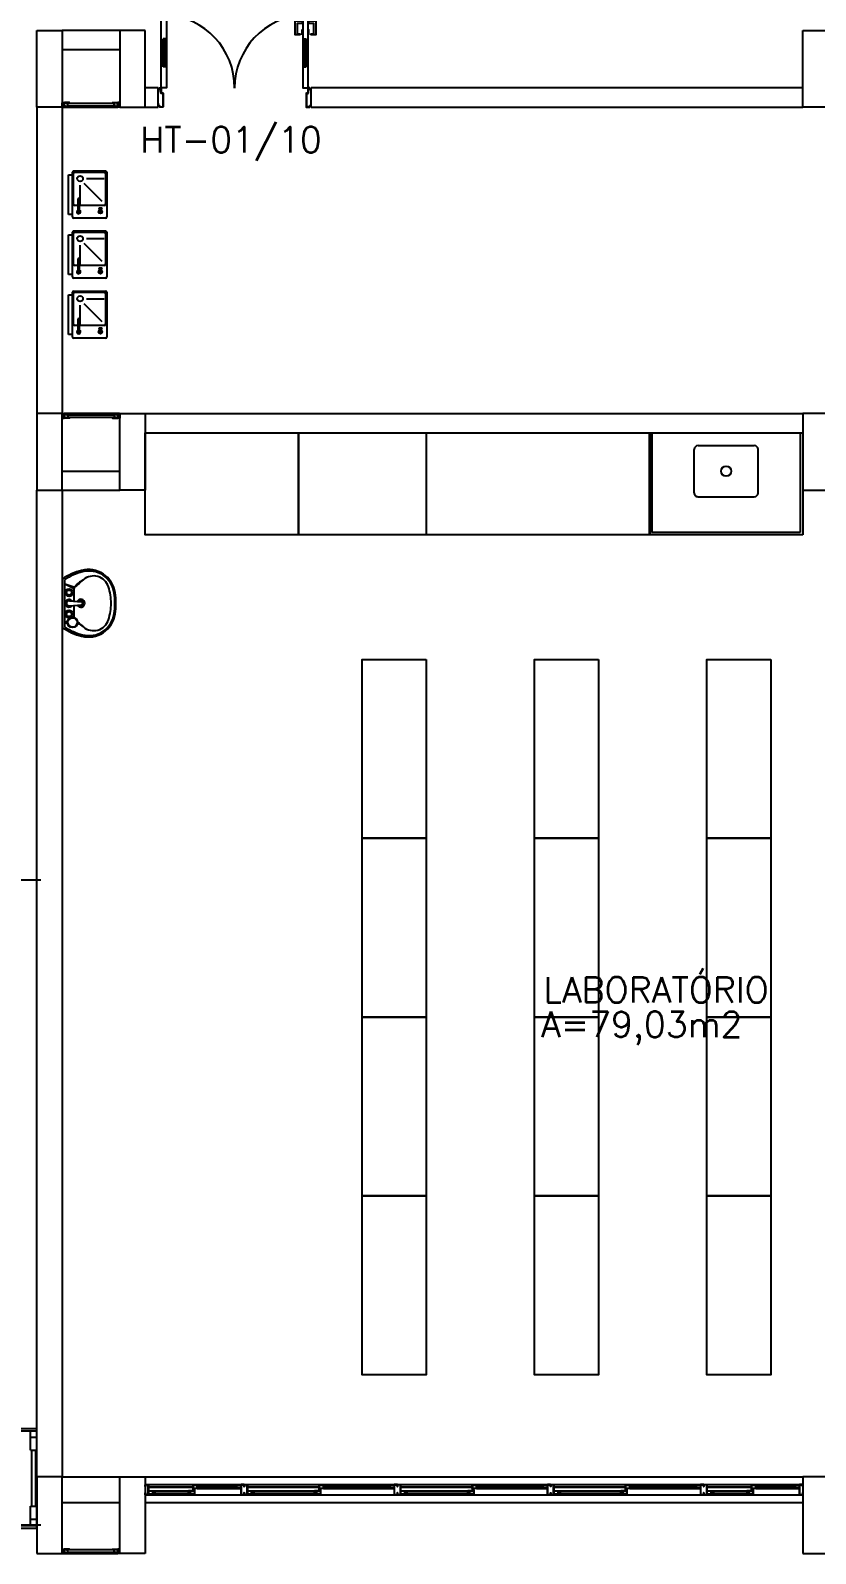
# Model space of a CAD drawing. Header units: millimetres. Extents: x 2128 to 2646, y 1972 to 2207.
# Drawn here: x 2452.16 to 2458.31, y 2093.32 to 2105.24 of the extents above; entities that cross this region are included whole.
import ezdxf

# ---------------------------------------------------------------- set-up
doc = ezdxf.new("R2010")
doc.units = ezdxf.units.MM
for name, color, linetype in [('AR-ALV', 2, 'Continuous'), ('AR-BANCADAS', 1, 'Continuous'), ('AR-CALÇADA', 1, 'Continuous'), ('AR-ESQ', 1, 'Continuous'), ('AR-ESTC', 3, 'Continuous'), ('AR-PEITORIL', 1, 'Continuous'), ('AR-WC', 7, 'Continuous'), ('BC- VISTA', 1, 'Continuous'), ('BC-CUBA', 1, 'Continuous'), ('COZ1', 1, 'Continuous'), ('coz2', 1, 'Continuous'), ('DT-ESQ-BAGUETE-C', 1, 'Continuous'), ('DT-ESQ-BAGUETE-V', 1, 'Continuous'), ('DT-ESQ-CHAPA DOBRADA-V', 1, 'Continuous'), ('DT-ESQ-PERFIL CADEIRA-C', 2, 'Continuous'), ('DT-ESQ-PERFIL CADEIRA-V', 2, 'Continuous'), ('DT-ESQ-PERFIL U SIMPLES-C', 2, 'Continuous'), ('DT-ESQ-PERFIL U-C', 2, 'Continuous'), ('DT-ESQ-PERFIL U-V', 1, 'Continuous'), ('DT-ESQ-VENEZIANA-C', 1, 'Continuous'), ('DT-ESQ-VENEZIANA-V', 1, 'Continuous'), ('DT-ESQ-VIDRO-C', 2, 'Continuous'), ('DT-TXTMOD', 1, 'Continuous'), ('ENDEREÇO', 2, 'Continuous'), ('EQUIPAMENTO', 2, 'Continuous'), ('fred', 1, 'Continuous'), ('maçaneta', 1, 'Continuous'), ('mov', 1, 'Continuous'), ('PM-PERFIL U-C', 2, 'Continuous'), ('PM-VIDRO', 2, 'Continuous'), ('pm1', 2, 'Continuous'), ('pm2', 2, 'Continuous'), ('TEXTO', 2, 'Continuous'), ('WC1', 1, 'Continuous'), ('WC2', 1, 'Continuous'), ('WC3', 1, 'Continuous'), ('Área', 2, 'Continuous')]:
    doc.layers.add(name, color=color, linetype=linetype)
doc.styles.add('S10', font='simplex.shx', dxfattribs={"height": 0.1})
doc.styles.add('UNB-100', font='simplex.shx', dxfattribs={"height": 0.2})
doc.styles.add('UNB1-100', font='simplex.shx', dxfattribs={"height": 0.2})

# ---------------------------------------------------------------- blocks, each defined once
blk = doc.blocks.new('BBDR-01P')
at = {"layer": 'COZ1'}
for p, q in [((-0.155, 0), (0.155, 0)), ((-0.155, -0.03), (-0.155, 0)), ((0.155, 0), (0.155, -0.03)), ((-0.185, -0.29), (-0.185, -0.04)), ((-0.175, -0.03), (-0.155, -0.03)), ((0.155, -0.03), (0.175, -0.03)), ((0.185, -0.04), (0.185, -0.29)), ((0.175, -0.3), (-0.175, -0.3))]:
    blk.add_line(p, q, dxfattribs=at)
for centre, start, end in [((-0.175, -0.04), 90, 180), ((0.175, -0.04), 0, 90), ((-0.175, -0.29), 180, 270), ((0.175, -0.29), 270, 0)]:
    blk.add_arc(centre, 0.01, start, end, dxfattribs=at)
at = {"layer": 'coz2'}
for p, q in [((-0.155, -0.03), (0.155, -0.03)), ((-0.135, -0.075), (-0.035, -0.075)), ((-0.135, -0.085), (-0.035, -0.085)), ((-0.085, -0.075), (-0.085, -0.05)), ((-0.085, -0.28), (-0.085, -0.085)), ((-0.075, -0.04), (0.165, -0.04)), ((-0.075, -0.09), (0.075, -0.09)), ((0.175, -0.05), (0.175, -0.28)), ((-0.055, -0.263), (0.086, -0.122)), ((0.125, -0.14), (0.125, -0.28)), ((-0.122, -0.246), (-0.106, -0.24)), ((-0.106, -0.26), (-0.122, -0.254)), ((-0.105, -0.259), (-0.105, -0.241)), ((0.165, -0.29), (-0.075, -0.29))]:
    blk.add_line(p, q, dxfattribs=at)
for centre, radius in [((0.125, -0.09), 0.0223), ((-0.135, -0.25), 0.0142), ((-0.135, -0.25), 0.00596)]:
    blk.add_circle(centre, radius, dxfattribs=at)
for centre, radius, start, end in [((-0.135, -0.08), 0.0147, 19.9134, 340.0866), ((-0.135, -0.08), 0.00499, 90, 270), ((-0.075, -0.05), 0.01, 90, 180), ((-0.035, -0.08), 0.005, 270, 90), ((0.165, -0.05), 0.01, 0, 90), ((-0.106, -0.241), 0.001, 0, 108.4349), ((-0.106, -0.259), 0.001, 251.5651, 360), ((-0.075, -0.28), 0.01, 180, 270), ((0.165, -0.28), 0.01, 270, 0)]:
    blk.add_arc(centre, radius, start, end, dxfattribs=at)
blk = doc.blocks.new('LVTR-01P')
at = {"layer": 'WC1'}
for centre, radius, start, end in [((0.242, -0.286), 0.518, 146.4501, 164.8885), ((-0.242, -0.286), 0.518, 15.1115, 33.5499), ((-0.054, -0.206), 0.21, 164.8885, 261.8746), ((0.054, -0.206), 0.21, 278.1254, 15.1115), ((0, 0.175), 0.595, 261.8746, 270), ((0, 0.175), 0.595, 270, 278.1254)]:
    blk.add_arc(centre, radius, start, end, dxfattribs=at)
at = {"layer": 'WC2'}
for p, q in [((0.189, 0), (-0.189, 0)), ((-0.187, -0.02), (0.187, -0.02)), ((-0.112, -0.092), (-0.017, -0.092)), ((-0.02, -0.056), (-0.012, -0.151)), ((0.02, -0.056), (0.012, -0.151)), ((0.016, -0.092), (0.116, -0.092))]:
    blk.add_line(p, q, dxfattribs=at)
for centre, radius in [((-0.15, -0.08), 0.04), ((-0.084, -0.053), 0.02), ((0.084, -0.053), 0.02)]:
    blk.add_circle(centre, radius, dxfattribs=at)
for centre, radius, start, end in [((0, -0.053), 0.02, 350.3752, 189.6248), ((0.116, -0.105), 0.0126, 41.3277, 90), ((-4.92, -4.534), 6.719, 40.5597, 41.3277), ((-0.091, -0.245), 0.123, 139.4403, 252.413), ((4.92, -4.534), 6.719, 138.9341, 139.4403), ((0, -0.15), 0.0118, 184.8124, 355.1876), ((0.091, -0.245), 0.123, 287.587, 40.5597), ((0, 0.042), 0.424, 252.413, 270), ((0, 0.042), 0.424, 270, 287.587)]:
    blk.add_arc(centre, radius, start, end, dxfattribs=at)
at = {"layer": 'WC3'}
for p, q in [((-0.152, -0.02), (-0.152, -0.04)), ((-0.148, -0.02), (-0.148, -0.04)), ((-0.148, -0.028), (-0.141, -0.041)), ((-0.148, -0.033), (-0.146, -0.04)), ((0.152, -0.02), (0.116, -0.092)), ((0.153, -0.02), (0.126, -0.097))]:
    blk.add_line(p, q, dxfattribs=at)
for centre, radius in [((-0.15, -0.08), 0.037), ((-0.084, -0.053), 0.03), ((0.084, -0.053), 0.03)]:
    blk.add_circle(centre, radius, dxfattribs=at)
for centre, radius, start, end in [((0.242, -0.286), 0.505, 148.2072, 165.2817), ((0, -0.145), 0.0315, 117.9488, 62.7672), ((0, -0.053), 0.03, 308.8043, 231.1957), ((0.132, -0.115), 0.0137, 36.1653, 98.2711), ((-5.281, -4.072), 6.719, 35.5597, 36.1653), ((-0.242, -0.286), 0.505, 14.7183, 31.7928), ((-0.053, -0.208), 0.2, 165.2817, 262.1149), ((5.281, -4.072), 6.719, 143.9696, 144.4403), ((0, -0.145), 0.021, 130.9255, 50.2909), ((0.053, -0.208), 0.2, 277.8851, 14.7183), ((0, 0.175), 0.587, 262.1149, 270), ((0, 0.175), 0.587, 270, 277.8851)]:
    blk.add_arc(centre, radius, start, end, dxfattribs=at)
blk = doc.blocks.new('BCP16')
at = {"layer": 'BC- VISTA'}
blk.add_lwpolyline([(0.8, 0), (0.8, -1.75), (0, -1.75), (0, 0)], close=True, dxfattribs=at)
blk = doc.blocks.new('CUBAbnc-01P')
at = {"layer": 'COZ1'}
for p, q in [((-0.22, -0.1005), (0.22, -0.1005)), ((-0.25, -0.4705), (-0.25, -0.1305)), ((0.25, -0.4705), (0.25, -0.1305)), ((-0.22, -0.5005), (0.22, -0.5005))]:
    blk.add_line(p, q, dxfattribs=at)
blk.add_circle((0, -0.3005), 0.04, dxfattribs=at)
for centre, start, end in [((-0.22, -0.1305), 90, 180), ((0.22, -0.1305), 0, 90), ((-0.22, -0.4705), 180, 270), ((0.22, -0.4705), 270, 0)]:
    blk.add_arc(centre, 0.03, start, end, dxfattribs=at)
blk = doc.blocks.new('BCP01')
at = {"layer": 'BC- VISTA'}
for p, q in [((0, -0.02), (0.78, -0.02)), ((0.78, -0.02), (0.78, -1.18)), ((0.78, -1.18), (0, -1.18))]:
    blk.add_line(p, q, dxfattribs=at)
blk.add_lwpolyline([(0.8, 0), (0.8, -1.2), (0, -1.2), (0, 0)], close=True, dxfattribs=at)
at = {"layer": 'BC-CUBA', "rotation": 90}
blk.add_blockref('CUBAbnc-01P', (0, -0.6), dxfattribs=at)
blk = doc.blocks.new('BCP07')
at = {"layer": 'BC- VISTA'}
blk.add_lwpolyline([(0.8, 0), (0.8, -1), (0, -1), (0, 0)], close=True, dxfattribs=at)
blk = doc.blocks.new('BCP11')
at = {"layer": 'BC- VISTA'}
blk.add_lwpolyline([(0.8, 0), (0.8, -1.2), (0, -1.2), (0, 0)], close=True, dxfattribs=at)
blk = doc.blocks.new('BCL16')
at = {"layer": 'BC- VISTA'}
blk.add_lwpolyline([(0.5, 0), (0.5, -1.4), (0, -1.4), (0, 0)], close=True, dxfattribs=at)
blk = doc.blocks.new('EF40-P')
at = {"layer": 'DT-ESQ-BAGUETE-C', "ltscale": 0.1}
for points in [[(0.073, -0.125), (0.06, -0.125), (0.06, -0.124), (0.073, -0.124, 0.414214), (0.073, -0.123), (0.073, -0.112, 0.414214), (0.073, -0.112), (0.06, -0.112), (0.06, -0.11), (0.073, -0.11, -0.414214), (0.075, -0.112), (0.075, -0.124, -0.414214)], [(0.339, -0.125), (0.352, -0.125), (0.352, -0.124), (0.34, -0.124, -0.414214), (0.339, -0.123), (0.339, -0.112, -0.414214), (0.34, -0.112), (0.352, -0.112), (0.352, -0.11), (0.339, -0.11, 0.414214), (0.337, -0.112), (0.337, -0.124, 0.414214)], [(0.422, -0.08), (0.409, -0.08), (0.409, -0.079), (0.422, -0.079, 0.414214), (0.422, -0.078), (0.422, -0.067, 0.414214), (0.422, -0.067), (0.409, -0.067), (0.409, -0.065), (0.422, -0.065, -0.414214), (0.424, -0.067), (0.424, -0.079, -0.414214)], [(0.702, -0.08), (0.715, -0.08), (0.715, -0.079), (0.702, -0.079, -0.414214), (0.702, -0.078), (0.702, -0.067, -0.414214), (0.702, -0.067), (0.715, -0.067), (0.715, -0.065), (0.702, -0.065, 0.414214), (0.7, -0.067), (0.7, -0.079, 0.414214)], [(0.848, -0.125), (0.835, -0.125), (0.835, -0.124), (0.848, -0.124, 0.414214), (0.848, -0.123), (0.848, -0.112, 0.414214), (0.848, -0.112), (0.835, -0.112), (0.835, -0.11), (0.848, -0.11, -0.414214), (0.85, -0.112), (0.85, -0.124, -0.414214)], [(1.326, -0.125), (1.34, -0.125), (1.34, -0.124), (1.327, -0.124, -0.414214), (1.326, -0.123), (1.326, -0.112, -0.414214), (1.327, -0.112), (1.34, -0.112), (1.34, -0.11), (1.326, -0.11, 0.414214), (1.325, -0.112), (1.325, -0.124, 0.414214)], [(1.41, -0.08), (1.396, -0.08), (1.396, -0.079), (1.409, -0.079, 0.414214), (1.41, -0.078), (1.41, -0.067, 0.414214), (1.409, -0.067), (1.396, -0.067), (1.396, -0.065), (1.41, -0.065, -0.414214), (1.411, -0.067), (1.411, -0.079, -0.414214)], [(1.901, -0.08), (1.915, -0.08), (1.915, -0.079), (1.902, -0.079, -0.414214), (1.901, -0.078), (1.901, -0.067, -0.414214), (1.902, -0.067), (1.915, -0.067), (1.915, -0.065), (1.901, -0.065, 0.414214), (1.9, -0.067), (1.9, -0.079, 0.414214)], [(2.048, -0.125), (2.035, -0.125), (2.035, -0.124), (2.048, -0.124, 0.414214), (2.048, -0.123), (2.048, -0.112, 0.414214), (2.048, -0.112), (2.035, -0.112), (2.035, -0.11), (2.048, -0.11, -0.414214), (2.05, -0.112), (2.05, -0.124, -0.414214)], [(2.526, -0.125), (2.54, -0.125), (2.54, -0.124), (2.527, -0.124, -0.414214), (2.526, -0.123), (2.526, -0.112, -0.414214), (2.527, -0.112), (2.54, -0.112), (2.54, -0.11), (2.526, -0.11, 0.414214), (2.525, -0.112), (2.525, -0.124, 0.414214)], [(2.61, -0.08), (2.596, -0.08), (2.596, -0.079), (2.609, -0.079, 0.414214), (2.61, -0.078), (2.61, -0.067, 0.414214), (2.609, -0.067), (2.596, -0.067), (2.596, -0.065), (2.61, -0.065, -0.414214), (2.611, -0.067), (2.611, -0.079, -0.414214)], [(3.101, -0.08), (3.115, -0.08), (3.115, -0.079), (3.102, -0.079, -0.414214), (3.101, -0.078), (3.101, -0.067, -0.414214), (3.102, -0.067), (3.115, -0.067), (3.115, -0.065), (3.101, -0.065, 0.414214), (3.1, -0.067), (3.1, -0.079, 0.414214)], [(3.248, -0.125), (3.235, -0.125), (3.235, -0.124), (3.248, -0.124, 0.414214), (3.248, -0.123), (3.248, -0.112, 0.414214), (3.248, -0.112), (3.235, -0.112), (3.235, -0.11), (3.248, -0.11, -0.414214), (3.25, -0.112), (3.25, -0.124, -0.414214)], [(3.726, -0.125), (3.74, -0.125), (3.74, -0.124), (3.727, -0.124, -0.414214), (3.726, -0.123), (3.726, -0.112, -0.414214), (3.727, -0.112), (3.74, -0.112), (3.74, -0.11), (3.726, -0.11, 0.414214), (3.725, -0.112), (3.725, -0.124, 0.414214)], [(3.81, -0.08), (3.796, -0.08), (3.796, -0.079), (3.809, -0.079, 0.414214), (3.81, -0.078), (3.81, -0.067, 0.414214), (3.809, -0.067), (3.796, -0.067), (3.796, -0.065), (3.81, -0.065, -0.414214), (3.811, -0.067), (3.811, -0.079, -0.414214)], [(4.301, -0.08), (4.315, -0.08), (4.315, -0.079), (4.302, -0.079, -0.414214), (4.301, -0.078), (4.301, -0.067, -0.414214), (4.302, -0.067), (4.315, -0.067), (4.315, -0.065), (4.301, -0.065, 0.414214), (4.3, -0.067), (4.3, -0.079, 0.414214)], [(4.448, -0.125), (4.435, -0.125), (4.435, -0.124), (4.448, -0.124, 0.414214), (4.448, -0.123), (4.448, -0.112, 0.414214), (4.448, -0.112), (4.435, -0.112), (4.435, -0.11), (4.448, -0.11, -0.414214), (4.45, -0.112), (4.45, -0.124, -0.414214)], [(4.714, -0.125), (4.727, -0.125), (4.727, -0.124), (4.714, -0.124, -0.414214), (4.714, -0.123), (4.714, -0.112, -0.414214), (4.714, -0.112), (4.727, -0.112), (4.727, -0.11), (4.714, -0.11, 0.414214), (4.712, -0.112), (4.712, -0.124, 0.414214)], [(4.797, -0.08), (4.784, -0.08), (4.784, -0.079), (4.797, -0.079, 0.414214), (4.797, -0.078), (4.797, -0.067, 0.414214), (4.797, -0.067), (4.784, -0.067), (4.784, -0.065), (4.797, -0.065, -0.414214), (4.799, -0.067), (4.799, -0.079, -0.414214)], [(5.076, -0.08), (5.09, -0.08), (5.09, -0.079), (5.077, -0.079, -0.414214), (5.076, -0.078), (5.076, -0.067, -0.414214), (5.077, -0.067), (5.09, -0.067), (5.09, -0.065), (5.076, -0.065, 0.414214), (5.075, -0.067), (5.075, -0.079, 0.414214)]]:
    blk.add_lwpolyline(points, format="xyb", close=True, dxfattribs=at)
at = {"layer": 'DT-ESQ-BAGUETE-V', "ltscale": 0.1}
for p, q in [((0.073, -0.11), (0.339, -0.11)), ((0.422, -0.065), (0.702, -0.065)), ((0.848, -0.11), (1.326, -0.11)), ((1.41, -0.065), (1.901, -0.065)), ((2.048, -0.11), (2.526, -0.11)), ((2.61, -0.065), (3.101, -0.065)), ((3.248, -0.11), (3.726, -0.11)), ((3.81, -0.065), (4.301, -0.065)), ((4.448, -0.11), (4.714, -0.11)), ((4.797, -0.065), (5.076, -0.065))]:
    blk.add_line(p, q, dxfattribs=at)
at = {"layer": 'DT-ESQ-CHAPA DOBRADA-V', "ltscale": 0.1}
for p, q in [((0.025, -0.077), (0.374, -0.077)), ((0.025, -0.08), (0.374, -0.08)), ((0.8, -0.077), (1.361, -0.077)), ((0.8, -0.08), (1.361, -0.08)), ((2, -0.077), (2.561, -0.077)), ((2, -0.08), (2.561, -0.08)), ((3.2, -0.077), (3.761, -0.077)), ((3.2, -0.08), (3.761, -0.08)), ((4.4, -0.077), (4.749, -0.077)), ((4.4, -0.08), (4.749, -0.08))]:
    blk.add_line(p, q, dxfattribs=at)
at = {"layer": 'DT-ESQ-PERFIL CADEIRA-C', "ltscale": 0.1}
for p, q in [((0.376, -0.088), (0.422, -0.088)), ((0.75, -0.088), (0.702, -0.088)), ((1.363, -0.088), (1.41, -0.088)), ((1.95, -0.088), (1.901, -0.088)), ((2.563, -0.088), (2.61, -0.088)), ((3.15, -0.088), (3.101, -0.088)), ((3.763, -0.088), (3.81, -0.088)), ((4.35, -0.088), (4.301, -0.088)), ((4.751, -0.088), (4.797, -0.088)), ((5.125, -0.088), (5.076, -0.088)), ((0.025, -0.134), (0.073, -0.134)), ((0.385, -0.134), (0.339, -0.134)), ((0.8, -0.134), (0.848, -0.134)), ((1.373, -0.134), (1.326, -0.134)), ((2, -0.134), (2.048, -0.134)), ((2.573, -0.134), (2.526, -0.134)), ((3.2, -0.134), (3.248, -0.134)), ((3.773, -0.134), (3.726, -0.134)), ((4.4, -0.134), (4.448, -0.134)), ((4.76, -0.134), (4.714, -0.134))]:
    blk.add_line(p, q, dxfattribs=at)
for points in [[(0.073, -0.135), (0.025, -0.135), (0.025, -0.134), (0.06, -0.134, -0.198912), (0.059, -0.133, -0.198913), (0.059, -0.132), (0.059, -0.112, 0.414214), (0.058, -0.112), (0.025, -0.112), (0.025, -0.11), (0.059, -0.11, -0.414214), (0.06, -0.112), (0.06, -0.124), (0.06, -0.125), (0.06, -0.132), (0.073, -0.132, -1)], [(0.339, -0.132, 1), (0.339, -0.135), (0.385, -0.135, 0.414214), (0.387, -0.133), (0.387, -0.112, 0.414214), (0.385, -0.11), (0.354, -0.11, 0.414214), (0.352, -0.112), (0.352, -0.132)], [(0.352, -0.134, 0.198913), (0.354, -0.133, 0.198913), (0.354, -0.132), (0.354, -0.112, -0.414214), (0.354, -0.112), (0.385, -0.112, -0.414214), (0.386, -0.112), (0.386, -0.133, -0.414214), (0.385, -0.134)], [(0.422, -0.087, -1), (0.422, -0.09), (0.376, -0.09, -0.414214), (0.374, -0.088), (0.374, -0.067, -0.414214), (0.376, -0.065), (0.407, -0.065, -0.414214), (0.409, -0.067), (0.409, -0.087)], [(0.409, -0.088, -0.198913), (0.408, -0.088, -0.198913), (0.407, -0.087), (0.407, -0.067, 0.414214), (0.407, -0.067), (0.376, -0.067, 0.414214), (0.375, -0.067), (0.375, -0.088, 0.414214), (0.376, -0.088)], [(0.702, -0.09), (0.75, -0.09), (0.75, -0.088), (0.715, -0.088, 0.198912), (0.716, -0.088, 0.198913), (0.716, -0.087), (0.716, -0.067, -0.414214), (0.717, -0.067), (0.75, -0.067), (0.75, -0.065), (0.716, -0.065, 0.414214), (0.715, -0.067), (0.715, -0.079), (0.715, -0.08), (0.715, -0.087), (0.702, -0.087, 1)], [(0.848, -0.135), (0.8, -0.135), (0.8, -0.134), (0.835, -0.134, -0.198912), (0.834, -0.133, -0.198913), (0.833, -0.132), (0.833, -0.112, 0.414214), (0.833, -0.112), (0.8, -0.112), (0.8, -0.11), (0.833, -0.11, -0.414214), (0.835, -0.112), (0.835, -0.124), (0.835, -0.125), (0.835, -0.132), (0.848, -0.132, -1)], [(1.326, -0.132, 1), (1.326, -0.135), (1.373, -0.135, 0.414214), (1.375, -0.133), (1.375, -0.112, 0.414214), (1.373, -0.11), (1.341, -0.11, 0.414214), (1.34, -0.112), (1.34, -0.132)], [(1.34, -0.134, 0.198913), (1.341, -0.133, 0.198913), (1.341, -0.132), (1.341, -0.112, -0.414214), (1.342, -0.112), (1.373, -0.112, -0.414214), (1.373, -0.112), (1.373, -0.133, -0.414214), (1.373, -0.134)], [(1.41, -0.087, -1), (1.41, -0.09), (1.363, -0.09, -0.414214), (1.361, -0.088), (1.361, -0.067, -0.414214), (1.363, -0.065), (1.395, -0.065, -0.414214), (1.396, -0.067), (1.396, -0.087)], [(1.396, -0.088, -0.198913), (1.395, -0.088, -0.198913), (1.395, -0.087), (1.395, -0.067, 0.414214), (1.394, -0.067), (1.363, -0.067, 0.414214), (1.363, -0.067), (1.363, -0.088, 0.414214), (1.363, -0.088)], [(1.901, -0.09), (1.95, -0.09), (1.95, -0.088), (1.915, -0.088, 0.198912), (1.916, -0.088, 0.198913), (1.916, -0.087), (1.916, -0.067, -0.414214), (1.917, -0.067), (1.95, -0.067), (1.95, -0.065), (1.916, -0.065, 0.414214), (1.915, -0.067), (1.915, -0.079), (1.915, -0.08), (1.915, -0.087), (1.901, -0.087, 1)], [(2.048, -0.135), (2, -0.135), (2, -0.134), (2.035, -0.134, -0.198912), (2.034, -0.133, -0.198913), (2.033, -0.132), (2.033, -0.112, 0.414214), (2.033, -0.112), (2, -0.112), (2, -0.11), (2.033, -0.11, -0.414214), (2.035, -0.112), (2.035, -0.124), (2.035, -0.125), (2.035, -0.132), (2.048, -0.132, -1)], [(2.526, -0.132, 1), (2.526, -0.135), (2.573, -0.135, 0.414214), (2.575, -0.133), (2.575, -0.112, 0.414214), (2.573, -0.11), (2.541, -0.11, 0.414214), (2.54, -0.112), (2.54, -0.132)], [(2.54, -0.134, 0.198913), (2.541, -0.133, 0.198913), (2.541, -0.132), (2.541, -0.112, -0.414214), (2.542, -0.112), (2.573, -0.112, -0.414214), (2.573, -0.112), (2.573, -0.133, -0.414214), (2.573, -0.134)], [(2.61, -0.087, -1), (2.61, -0.09), (2.563, -0.09, -0.414214), (2.561, -0.088), (2.561, -0.067, -0.414214), (2.563, -0.065), (2.595, -0.065, -0.414214), (2.596, -0.067), (2.596, -0.087)], [(2.596, -0.088, -0.198913), (2.595, -0.088, -0.198913), (2.595, -0.087), (2.595, -0.067, 0.414214), (2.594, -0.067), (2.563, -0.067, 0.414214), (2.563, -0.067), (2.563, -0.088, 0.414214), (2.563, -0.088)], [(3.101, -0.09), (3.15, -0.09), (3.15, -0.088), (3.115, -0.088, 0.198912), (3.116, -0.088, 0.198913), (3.116, -0.087), (3.116, -0.067, -0.414214), (3.117, -0.067), (3.15, -0.067), (3.15, -0.065), (3.116, -0.065, 0.414214), (3.115, -0.067), (3.115, -0.079), (3.115, -0.08), (3.115, -0.087), (3.101, -0.087, 1)], [(3.248, -0.135), (3.2, -0.135), (3.2, -0.134), (3.235, -0.134, -0.198912), (3.234, -0.133, -0.198913), (3.233, -0.132), (3.233, -0.112, 0.414214), (3.233, -0.112), (3.2, -0.112), (3.2, -0.11), (3.233, -0.11, -0.414214), (3.235, -0.112), (3.235, -0.124), (3.235, -0.125), (3.235, -0.132), (3.248, -0.132, -1)], [(3.726, -0.132, 1), (3.726, -0.135), (3.773, -0.135, 0.414214), (3.775, -0.133), (3.775, -0.112, 0.414214), (3.773, -0.11), (3.741, -0.11, 0.414214), (3.74, -0.112), (3.74, -0.132)], [(3.74, -0.134, 0.198913), (3.741, -0.133, 0.198913), (3.741, -0.132), (3.741, -0.112, -0.414214), (3.742, -0.112), (3.773, -0.112, -0.414214), (3.773, -0.112), (3.773, -0.133, -0.414214), (3.773, -0.134)], [(3.81, -0.087, -1), (3.81, -0.09), (3.763, -0.09, -0.414214), (3.761, -0.088), (3.761, -0.067, -0.414214), (3.763, -0.065), (3.795, -0.065, -0.414214), (3.796, -0.067), (3.796, -0.087)], [(3.796, -0.088, -0.198913), (3.795, -0.088, -0.198913), (3.795, -0.087), (3.795, -0.067, 0.414214), (3.794, -0.067), (3.763, -0.067, 0.414214), (3.763, -0.067), (3.763, -0.088, 0.414214), (3.763, -0.088)], [(4.301, -0.09), (4.35, -0.09), (4.35, -0.088), (4.315, -0.088, 0.198912), (4.316, -0.088, 0.198913), (4.316, -0.087), (4.316, -0.067, -0.414214), (4.317, -0.067), (4.35, -0.067), (4.35, -0.065), (4.316, -0.065, 0.414214), (4.315, -0.067), (4.315, -0.079), (4.315, -0.08), (4.315, -0.087), (4.301, -0.087, 1)], [(4.448, -0.135), (4.4, -0.135), (4.4, -0.134), (4.435, -0.134, -0.198912), (4.434, -0.133, -0.198913), (4.433, -0.132), (4.433, -0.112, 0.414214), (4.433, -0.112), (4.4, -0.112), (4.4, -0.11), (4.433, -0.11, -0.414214), (4.435, -0.112), (4.435, -0.124), (4.435, -0.125), (4.435, -0.132), (4.448, -0.132, -1)], [(4.714, -0.132, 1), (4.714, -0.135), (4.76, -0.135, 0.414214), (4.762, -0.133), (4.762, -0.112, 0.414214), (4.76, -0.11), (4.729, -0.11, 0.414214), (4.727, -0.112), (4.727, -0.132)], [(4.727, -0.134, 0.198913), (4.729, -0.133, 0.198913), (4.729, -0.132), (4.729, -0.112, -0.414214), (4.729, -0.112), (4.76, -0.112, -0.414214), (4.761, -0.112), (4.761, -0.133, -0.414214), (4.76, -0.134)], [(4.797, -0.087, -1), (4.797, -0.09), (4.751, -0.09, -0.414214), (4.749, -0.088), (4.749, -0.067, -0.414214), (4.751, -0.065), (4.782, -0.065, -0.414214), (4.784, -0.067), (4.784, -0.087)], [(4.784, -0.088, -0.198913), (4.783, -0.088, -0.198913), (4.782, -0.087), (4.782, -0.067, 0.414214), (4.782, -0.067), (4.751, -0.067, 0.414214), (4.75, -0.067), (4.75, -0.088, 0.414214), (4.751, -0.088)], [(5.076, -0.09), (5.125, -0.09), (5.125, -0.088), (5.09, -0.088, 0.198912), (5.091, -0.088, 0.198913), (5.091, -0.087), (5.091, -0.067, -0.414214), (5.092, -0.067), (5.125, -0.067), (5.125, -0.065), (5.091, -0.065, 0.414214), (5.09, -0.067), (5.09, -0.079), (5.09, -0.08), (5.09, -0.087), (5.076, -0.087, 1)]]:
    blk.add_lwpolyline(points, format="xyb", close=True, dxfattribs=at)
at = {"layer": 'DT-ESQ-PERFIL CADEIRA-V', "ltscale": 0.1}
for p, q in [((0.407, -0.09), (0.702, -0.09)), ((1.395, -0.09), (1.901, -0.09)), ((2.595, -0.09), (3.101, -0.09)), ((3.795, -0.09), (4.301, -0.09)), ((4.782, -0.09), (5.076, -0.09)), ((0.073, -0.135), (0.339, -0.135)), ((0.848, -0.135), (1.326, -0.135)), ((2.048, -0.135), (2.526, -0.135)), ((3.248, -0.135), (3.726, -0.135)), ((4.448, -0.135), (4.714, -0.135))]:
    blk.add_line(p, q, dxfattribs=at)
at = {"layer": 'DT-ESQ-PERFIL U SIMPLES-C', "ltscale": 0.1}
for points in [[(0.376, -0.102), (0.384, -0.102), (0.384, -0.1), (0.376, -0.1, -0.414214), (0.375, -0.1), (0.375, -0.092, -0.414214), (0.376, -0.091), (0.384, -0.091), (0.384, -0.09), (0.376, -0.09, 0.414214), (0.374, -0.092), (0.374, -0.1, 0.414214)], [(0.385, -0.098), (0.377, -0.098), (0.377, -0.1), (0.385, -0.1, -0.414214), (0.386, -0.1), (0.386, -0.108, -0.414214), (0.385, -0.109), (0.377, -0.109), (0.377, -0.11), (0.385, -0.11, 0.414214), (0.387, -0.108), (0.387, -0.1, 0.414214)], [(1.363, -0.102), (1.371, -0.102), (1.371, -0.1), (1.363, -0.1, -0.414214), (1.363, -0.1), (1.363, -0.092, -0.414214), (1.363, -0.091), (1.371, -0.091), (1.371, -0.09), (1.363, -0.09, 0.414214), (1.361, -0.092), (1.361, -0.1, 0.414214)], [(1.373, -0.098), (1.365, -0.098), (1.365, -0.1), (1.373, -0.1, -0.414214), (1.373, -0.1), (1.373, -0.108, -0.414214), (1.373, -0.109), (1.365, -0.109), (1.365, -0.11), (1.373, -0.11, 0.414214), (1.375, -0.108), (1.375, -0.1, 0.414214)], [(2.563, -0.102), (2.571, -0.102), (2.571, -0.1), (2.563, -0.1, -0.414214), (2.563, -0.1), (2.563, -0.092, -0.414214), (2.563, -0.091), (2.571, -0.091), (2.571, -0.09), (2.563, -0.09, 0.414214), (2.561, -0.092), (2.561, -0.1, 0.414214)], [(2.573, -0.098), (2.565, -0.098), (2.565, -0.1), (2.573, -0.1, -0.414214), (2.573, -0.1), (2.573, -0.108, -0.414214), (2.573, -0.109), (2.565, -0.109), (2.565, -0.11), (2.573, -0.11, 0.414214), (2.575, -0.108), (2.575, -0.1, 0.414214)], [(3.763, -0.102), (3.771, -0.102), (3.771, -0.1), (3.763, -0.1, -0.414214), (3.763, -0.1), (3.763, -0.092, -0.414214), (3.763, -0.091), (3.771, -0.091), (3.771, -0.09), (3.763, -0.09, 0.414214), (3.761, -0.092), (3.761, -0.1, 0.414214)], [(3.773, -0.098), (3.765, -0.098), (3.765, -0.1), (3.773, -0.1, -0.414214), (3.773, -0.1), (3.773, -0.108, -0.414214), (3.773, -0.109), (3.765, -0.109), (3.765, -0.11), (3.773, -0.11, 0.414214), (3.775, -0.108), (3.775, -0.1, 0.414214)], [(4.751, -0.102), (4.759, -0.102), (4.759, -0.1), (4.751, -0.1, -0.414214), (4.75, -0.1), (4.75, -0.092, -0.414214), (4.751, -0.091), (4.759, -0.091), (4.759, -0.09), (4.751, -0.09, 0.414214), (4.749, -0.092), (4.749, -0.1, 0.414214)], [(4.76, -0.098), (4.752, -0.098), (4.752, -0.1), (4.76, -0.1, -0.414214), (4.761, -0.1), (4.761, -0.108, -0.414214), (4.76, -0.109), (4.752, -0.109), (4.752, -0.11), (4.76, -0.11, 0.414214), (4.762, -0.108), (4.762, -0.1, 0.414214)]]:
    blk.add_lwpolyline(points, format="xyb", close=True, dxfattribs=at)
at = {"layer": 'DT-ESQ-PERFIL U-C', "ltscale": 0.1}
for points in [[(0, -0.062, -0.414214), (0.001, -0.06), (0.023, -0.06, -0.414214), (0.025, -0.062), (0.025, -0.139, -0.414214), (0.023, -0.14), (0.001, -0.14, -0.414214), (0, -0.139), (0, -0.125), (0.001, -0.125), (0.001, -0.138, 0.414214), (0.002, -0.139), (0.023, -0.139, 0.414214), (0.023, -0.138), (0.023, -0.062, 0.414214), (0.023, -0.062), (0.002, -0.062, 0.414214), (0.001, -0.062), (0.001, -0.075), (0, -0.075)], [(0.775, -0.062, 0.414214), (0.773, -0.06), (0.751, -0.06, 0.414214), (0.75, -0.062), (0.75, -0.139, 0.414214), (0.751, -0.14), (0.773, -0.14, 0.414214), (0.775, -0.139), (0.775, -0.125), (0.773, -0.125), (0.773, -0.138, -0.414214), (0.773, -0.139), (0.752, -0.139, -0.414214), (0.751, -0.138), (0.751, -0.062, -0.414214), (0.752, -0.062), (0.773, -0.062, -0.414214), (0.773, -0.062), (0.773, -0.075), (0.775, -0.075)], [(0.775, -0.062, -0.414214), (0.776, -0.06), (0.798, -0.06, -0.414214), (0.8, -0.062), (0.8, -0.139, -0.414214), (0.798, -0.14), (0.776, -0.14, -0.414214), (0.775, -0.139), (0.775, -0.125), (0.776, -0.125), (0.776, -0.138, 0.414214), (0.777, -0.139), (0.798, -0.139, 0.414214), (0.798, -0.138), (0.798, -0.062, 0.414214), (0.798, -0.062), (0.777, -0.062, 0.414214), (0.776, -0.062), (0.776, -0.075), (0.775, -0.075)], [(1.975, -0.062, 0.414214), (1.973, -0.06), (1.951, -0.06, 0.414214), (1.95, -0.062), (1.95, -0.139, 0.414214), (1.951, -0.14), (1.973, -0.14, 0.414214), (1.975, -0.139), (1.975, -0.125), (1.973, -0.125), (1.973, -0.138, -0.414214), (1.973, -0.139), (1.952, -0.139, -0.414214), (1.951, -0.138), (1.951, -0.062, -0.414214), (1.952, -0.062), (1.973, -0.062, -0.414214), (1.973, -0.062), (1.973, -0.075), (1.975, -0.075)], [(1.975, -0.062, -0.414214), (1.976, -0.06), (1.998, -0.06, -0.414214), (2, -0.062), (2, -0.139, -0.414214), (1.998, -0.14), (1.976, -0.14, -0.414214), (1.975, -0.139), (1.975, -0.125), (1.976, -0.125), (1.976, -0.138, 0.414214), (1.977, -0.139), (1.998, -0.139, 0.414214), (1.998, -0.138), (1.998, -0.062, 0.414214), (1.998, -0.062), (1.977, -0.062, 0.414214), (1.976, -0.062), (1.976, -0.075), (1.975, -0.075)], [(3.175, -0.062, 0.414214), (3.173, -0.06), (3.151, -0.06, 0.414214), (3.15, -0.062), (3.15, -0.139, 0.414214), (3.151, -0.14), (3.173, -0.14, 0.414214), (3.175, -0.139), (3.175, -0.125), (3.173, -0.125), (3.173, -0.138, -0.414214), (3.173, -0.139), (3.152, -0.139, -0.414214), (3.151, -0.138), (3.151, -0.062, -0.414214), (3.152, -0.062), (3.173, -0.062, -0.414214), (3.173, -0.062), (3.173, -0.075), (3.175, -0.075)], [(3.175, -0.062, -0.414214), (3.176, -0.06), (3.198, -0.06, -0.414214), (3.2, -0.062), (3.2, -0.139, -0.414214), (3.198, -0.14), (3.176, -0.14, -0.414214), (3.175, -0.139), (3.175, -0.125), (3.176, -0.125), (3.176, -0.138, 0.414214), (3.177, -0.139), (3.198, -0.139, 0.414214), (3.198, -0.138), (3.198, -0.062, 0.414214), (3.198, -0.062), (3.177, -0.062, 0.414214), (3.176, -0.062), (3.176, -0.075), (3.175, -0.075)], [(4.375, -0.062, 0.414214), (4.373, -0.06), (4.351, -0.06, 0.414214), (4.35, -0.062), (4.35, -0.139, 0.414214), (4.351, -0.14), (4.373, -0.14, 0.414214), (4.375, -0.139), (4.375, -0.125), (4.373, -0.125), (4.373, -0.138, -0.414214), (4.373, -0.139), (4.352, -0.139, -0.414214), (4.351, -0.138), (4.351, -0.062, -0.414214), (4.352, -0.062), (4.373, -0.062, -0.414214), (4.373, -0.062), (4.373, -0.075), (4.375, -0.075)], [(4.375, -0.062, -0.414214), (4.376, -0.06), (4.398, -0.06, -0.414214), (4.4, -0.062), (4.4, -0.139, -0.414214), (4.398, -0.14), (4.376, -0.14, -0.414214), (4.375, -0.139), (4.375, -0.125), (4.376, -0.125), (4.376, -0.138, 0.414214), (4.377, -0.139), (4.398, -0.139, 0.414214), (4.398, -0.138), (4.398, -0.062, 0.414214), (4.398, -0.062), (4.377, -0.062, 0.414214), (4.376, -0.062), (4.376, -0.075), (4.375, -0.075)], [(5.15, -0.062, 0.414214), (5.148, -0.06), (5.126, -0.06, 0.414214), (5.125, -0.062), (5.125, -0.139, 0.414214), (5.126, -0.14), (5.148, -0.14, 0.414214), (5.15, -0.139), (5.15, -0.125), (5.148, -0.125), (5.148, -0.138, -0.414214), (5.148, -0.139), (5.127, -0.139, -0.414214), (5.126, -0.138), (5.126, -0.062, -0.414214), (5.127, -0.062), (5.148, -0.062, -0.414214), (5.148, -0.062), (5.148, -0.075), (5.15, -0.075)]]:
    blk.add_lwpolyline(points, format="xyb", close=True, dxfattribs=at)
at = {"layer": 'DT-ESQ-PERFIL U-V', "ltscale": 0.1}
for p, q in [((0.023, -0.06), (0.751, -0.06)), ((0.798, -0.06), (1.951, -0.06)), ((1.998, -0.06), (3.151, -0.06)), ((3.198, -0.06), (4.351, -0.06)), ((4.398, -0.06), (5.126, -0.06)), ((0.023, -0.14), (0.751, -0.14)), ((0.798, -0.14), (1.951, -0.14)), ((1.998, -0.14), (3.151, -0.14)), ((3.198, -0.14), (4.351, -0.14)), ((4.398, -0.14), (5.126, -0.14))]:
    blk.add_line(p, q, dxfattribs=at)
at = {"layer": 'DT-ESQ-VIDRO-C', "ltscale": 0.1}
for points in [[(0.713, -0.085), (0.713, -0.082), (0.412, -0.082), (0.412, -0.085)], [(1.912, -0.085), (1.912, -0.082), (1.399, -0.082), (1.399, -0.085)], [(3.112, -0.085), (3.112, -0.082), (2.599, -0.082), (2.599, -0.085)], [(4.312, -0.085), (4.312, -0.082), (3.799, -0.082), (3.799, -0.085)], [(5.087, -0.085), (5.087, -0.082), (4.786, -0.082), (4.786, -0.085)], [(0.063, -0.13), (0.063, -0.127), (0.349, -0.127), (0.349, -0.13)], [(0.838, -0.13), (0.838, -0.127), (1.337, -0.127), (1.337, -0.13)], [(2.038, -0.13), (2.038, -0.127), (2.537, -0.127), (2.537, -0.13)], [(3.238, -0.13), (3.238, -0.127), (3.737, -0.127), (3.737, -0.13)], [(4.438, -0.13), (4.438, -0.127), (4.724, -0.127), (4.724, -0.13)]]:
    blk.add_lwpolyline(points, close=True, dxfattribs=at)
at = {"layer": 'DT-TXTMOD', "ltscale": 0.1, "style": 'S10', "flags": 3}
for tag, p in [('M01', (0.025, -0.28)), ('M02', (0.325, -0.28)), ('M03', (0.627, -0.28)), ('M04', (0.929, -0.28)), ('M05', (1.231, -0.28)), ('M06', (1.532, -0.28)), ('M07', (1.834, -0.28)), ('M08', (2.136, -0.28)), ('M09', (2.438, -0.28)), ('M10', (2.739, -0.28)), ('M11', (3.041, -0.28)), ('M12', (3.343, -0.28)), ('M13', (3.645, -0.28)), ('M14', (3.946, -0.28)), ('M15', (4.248, -0.28)), ('M16', (4.55, -0.28)), ('M17', (4.852, -0.28))]:
    blk.add_attdef(tag, p, '', height=0.1, dxfattribs=at)
blk = doc.blocks.new('EF01-P')
at = {"layer": 'DT-ESQ-BAGUETE-C', "ltscale": 0.1}
for points in [[(0.002, 0.035), (0.015, 0.035), (0.015, 0.033), (0.002, 0.033), (0.002, 0.005), (0.015, 0.005), (0.015, 0.004), (0.002, 0.004, -0.414214), (0, 0.005), (0, 0.033, -0.414214)], [(0.448, 0.035), (0.435, 0.035), (0.435, 0.033), (0.448, 0.033), (0.448, 0.005), (0.435, 0.005), (0.435, 0.004), (0.448, 0.004, 0.414214), (0.45, 0.005), (0.45, 0.033, 0.414214)]]:
    blk.add_lwpolyline(points, format="xyb", close=True, dxfattribs=at)
at = {"layer": 'DT-ESQ-PERFIL CADEIRA-C', "ltscale": 0.1}
for points in [[(0.01, 0.002), (0.01, 0.003), (0.002, 0.003, 1), (0.002, 0), (0.015, 0, 0.414214), (0.016, 0.002), (0.016, 0.033), (0.043, 0.033)], [(0.043, 0.006), (0.018, 0.006), (0.018, 0.016), (0.016, 0.016), (0.016, 0.006, 0.414214), (0.018, 0.005), (0.043, 0.005), (0.056, 0.005, 1), (0.056, 0.008), (0.043, 0.008), (0.043, 0.02), (0.043, 0.032), (0.056, 0.032, 1), (0.056, 0.035), (0.043, 0.035), (0.016, 0.035, 0.414214), (0.015, 0.033), (0.015, 0.002), (0.002, 0.002)], [(0.041, 0.02), (0.041, 0.032, -0.414214), (0.043, 0.033), (0.056, 0.033)], [(0.041, 0.02), (0.041, 0.008, 0.414214), (0.043, 0.006), (0.056, 0.006)], [(0.407, 0.006), (0.432, 0.006), (0.432, 0.016), (0.433, 0.016), (0.433, 0.006, -0.414214), (0.432, 0.005), (0.407, 0.005), (0.394, 0.005, -1), (0.394, 0.008), (0.407, 0.008), (0.407, 0.02), (0.407, 0.032), (0.394, 0.032, -1), (0.394, 0.035), (0.407, 0.035), (0.433, 0.035, -0.414214), (0.435, 0.033), (0.435, 0.002), (0.448, 0.002)], [(0.408, 0.02), (0.408, 0.032, 0.414214), (0.407, 0.033), (0.394, 0.033)], [(0.408, 0.02), (0.408, 0.008, -0.414214), (0.407, 0.006), (0.394, 0.006)], [(0.44, 0.002), (0.44, 0.003), (0.448, 0.003, -1), (0.448, 0), (0.435, 0, -0.414214), (0.433, 0.002), (0.433, 0.033), (0.407, 0.033)]]:
    blk.add_lwpolyline(points, format="xyb", dxfattribs=at)
at = {"layer": 'DT-ESQ-PERFIL CADEIRA-V', "ltscale": 0.1}
blk.add_line((0.015, 0), (0.435, 0), dxfattribs=at)
at = {"layer": 'DT-ESQ-VENEZIANA-C', "ltscale": 0.1}
for p, q in [((0.043, 0.011), (0.407, 0.011)), ((0.043, 0.009), (0.407, 0.009))]:
    blk.add_line(p, q, dxfattribs=at)
at = {"layer": 'DT-ESQ-VENEZIANA-V', "ltscale": 0.1}
blk.add_line((0.043, 0.031), (0.407, 0.031), dxfattribs=at)
blk = doc.blocks.new('EF01C-P')
at = {"layer": 'DT-ESQ-BAGUETE-C', "ltscale": 0.1}
for points in [[(0.002, 0.035), (0.015, 0.035), (0.015, 0.033), (0.002, 0.033), (0.002, 0.005), (0.015, 0.005), (0.015, 0.004), (0.002, 0.004, -0.414214), (0, 0.005), (0, 0.033, -0.414214)], [(0.448, 0.035), (0.435, 0.035), (0.435, 0.033), (0.448, 0.033), (0.448, 0.005), (0.435, 0.005), (0.435, 0.004), (0.448, 0.004, 0.414214), (0.45, 0.005), (0.45, 0.033, 0.414214)]]:
    blk.add_lwpolyline(points, format="xyb", close=True, dxfattribs=at)
at = {"layer": 'DT-ESQ-PERFIL CADEIRA-C', "ltscale": 0.1}
for points in [[(0.01, 0.002), (0.01, 0.003), (0.002, 0.003, 1), (0.002, 0), (0.015, 0, 0.414214), (0.016, 0.002), (0.016, 0.033), (0.043, 0.033)], [(0.043, 0.006), (0.018, 0.006), (0.018, 0.016), (0.016, 0.016), (0.016, 0.006, 0.414214), (0.018, 0.005), (0.043, 0.005), (0.056, 0.005, 1), (0.056, 0.008), (0.043, 0.008), (0.043, 0.02), (0.043, 0.032), (0.056, 0.032, 1), (0.056, 0.035), (0.043, 0.035), (0.016, 0.035, 0.414214), (0.015, 0.033), (0.015, 0.002), (0.002, 0.002)], [(0.041, 0.02), (0.041, 0.032, -0.414214), (0.043, 0.033), (0.056, 0.033)], [(0.041, 0.02), (0.041, 0.008, 0.414214), (0.043, 0.006), (0.056, 0.006)], [(0.407, 0.006), (0.432, 0.006), (0.432, 0.016), (0.433, 0.016), (0.433, 0.006, -0.414214), (0.432, 0.005), (0.407, 0.005), (0.394, 0.005, -1), (0.394, 0.008), (0.407, 0.008), (0.407, 0.02), (0.407, 0.032), (0.394, 0.032, -1), (0.394, 0.035), (0.407, 0.035), (0.433, 0.035, -0.414214), (0.435, 0.033), (0.435, 0.002), (0.448, 0.002)], [(0.408, 0.02), (0.408, 0.032, 0.414214), (0.407, 0.033), (0.394, 0.033)], [(0.408, 0.02), (0.408, 0.008, -0.414214), (0.407, 0.006), (0.394, 0.006)], [(0.44, 0.002), (0.44, 0.003), (0.448, 0.003, -1), (0.448, 0), (0.435, 0, -0.414214), (0.433, 0.002), (0.433, 0.033), (0.407, 0.033)]]:
    blk.add_lwpolyline(points, format="xyb", dxfattribs=at)
at = {"layer": 'DT-ESQ-PERFIL CADEIRA-V', "ltscale": 0.1}
blk.add_line((0.015, 0), (0.435, 0), dxfattribs=at)
at = {"layer": 'DT-ESQ-VENEZIANA-C', "ltscale": 0.1}
for p, q in [((0.043, 0.011), (0.407, 0.011)), ((0.043, 0.009), (0.407, 0.009))]:
    blk.add_line(p, q, dxfattribs=at)
at = {"layer": 'DT-ESQ-VENEZIANA-V', "ltscale": 0.1}
blk.add_line((0.043, 0.031), (0.407, 0.031), dxfattribs=at)
at = {"layer": 'DT-TXTMOD', "ltscale": 0.1, "style": 'S10', "flags": 3}
blk.add_attdef('EF01C', (0.021, -0.14), '', height=0.1, dxfattribs=at)
blk = doc.blocks.new('marco-d')
at = {"layer": 'PM-PERFIL U-C'}
for p, q in [((-0.013, 0), (-0.001, 0)), ((-0.025, -0.03), (-0.025, -0.011)), ((-0.023, -0.03), (-0.025, -0.03)), ((-0.023, -0.01), (-0.015, -0.01)), ((-0.014, -0.012), (-0.023, -0.012)), ((-0.023, -0.012), (-0.023, -0.03)), ((-0.015, -0.01), (-0.015, -0.001)), ((-0.002, -0.002), (-0.013, -0.002)), ((-0.013, -0.002), (-0.013, -0.01)), ((-0.002, -0.041), (-0.002, -0.002)), ((0.013, -0.043), (-0.001, -0.043)), ((0, -0.001), (0, -0.041)), ((0.013, -0.041), (0, -0.041)), ((0.013, -0.043), (0.013, -0.148)), ((0.015, -0.042), (0.015, -0.148)), ((-0.025, -0.138), (-0.025, -0.12)), ((-0.025, -0.12), (-0.023, -0.12)), ((-0.023, -0.12), (-0.023, -0.138)), ((-0.023, -0.138), (-0.014, -0.138)), ((-0.015, -0.14), (-0.023, -0.14)), ((-0.015, -0.148), (-0.015, -0.14)), ((-0.013, -0.139), (-0.013, -0.148)), ((-0.013, -0.148), (0.013, -0.148)), ((0.013, -0.15), (-0.013, -0.15))]:
    blk.add_line(p, q, dxfattribs=at)
for centre, start, end in [((-0.013, -0.001), 90, 180), ((-0.001, -0.001), 360, 90), ((-0.023, -0.011), 90, 180), ((-0.014, -0.01), 270, 0), ((-0.001, -0.041), 180, 270), ((0.013, -0.042), 0, 90), ((-0.023, -0.138), 180, 270), ((-0.013, -0.148), 180, 270), ((-0.014, -0.139), 0, 90), ((0.013, -0.148), 269.9386, 0)]:
    blk.add_arc(centre, 0.0015, start, end, dxfattribs=at)
blk = doc.blocks.new('marco-e')
at = {"layer": 'PM-PERFIL U-C'}
for p, q in [((-0.015, -0.043), (-0.015, -0.149)), ((-0.013, -0.041), (0, -0.041)), ((-0.013, -0.043), (0.001, -0.043)), ((-0.013, -0.043), (-0.013, -0.148)), ((0, -0.002), (0, -0.041)), ((0.014, 0), (0.002, 0)), ((0.002, -0.042), (0.002, -0.002)), ((0.002, -0.002), (0.013, -0.002)), ((0.013, -0.002), (0.013, -0.011)), ((0.015, -0.01), (0.015, -0.002)), ((0.024, -0.01), (0.015, -0.01)), ((0.015, -0.012), (0.023, -0.012)), ((0.023, -0.012), (0.023, -0.03)), ((0.023, -0.03), (0.025, -0.03)), ((0.025, -0.03), (0.025, -0.012)), ((0.013, -0.148), (-0.013, -0.148)), ((-0.013, -0.15), (0.014, -0.15)), ((0.013, -0.14), (0.013, -0.148)), ((0.023, -0.138), (0.015, -0.138)), ((0.015, -0.14), (0.024, -0.14)), ((0.015, -0.149), (0.015, -0.14)), ((0.025, -0.12), (0.023, -0.12)), ((0.023, -0.12), (0.023, -0.138)), ((0.025, -0.139), (0.025, -0.12))]:
    blk.add_line(p, q, dxfattribs=at)
for centre, start, end in [((-0.013, -0.043), 90, 180), ((0.002, -0.002), 90, 180), ((0.001, -0.042), 270, 0), ((0.015, -0.011), 180, 270), ((0.014, -0.002), 0, 90), ((0.024, -0.012), 0, 90), ((-0.013, -0.149), 180, 270.0614), ((0.015, -0.14), 90, 180), ((0.014, -0.149), 270, 0), ((0.024, -0.139), 270, 0)]:
    blk.add_arc(centre, 0.0015, start, end, dxfattribs=at)
blk = doc.blocks.new('PM6V')
at = {"layer": 'maçaneta'}
for points in [[(1.075, 0.675), (1.13, 0.675), (1.13, 0.655), (1.091, 0.655, 0.414214), (1.09, 0.654), (1.09, 0.575), (1.11, 0.575), (1.11, 0.565), (1.075, 0.565)], [(1.18, 0.675), (1.235, 0.675), (1.235, 0.565), (1.2, 0.565), (1.2, 0.575), (1.22, 0.575), (1.22, 0.654, 0.414214), (1.218, 0.655), (1.18, 0.655)]]:
    blk.add_lwpolyline(points, format="xyb", close=True, dxfattribs=at)
for points in [[(1.13, 0.565), (1.13, 0.605), (1.135, 0.605), (1.135, 0.565)], [(1.18, 0.565), (1.18, 0.605), (1.175, 0.605), (1.175, 0.565)]]:
    blk.add_lwpolyline(points, close=True, dxfattribs=at)
at = {"layer": 'mov'}
for centre, start, end in [((0.025, 0.151), 359.8606, 86.0112), ((1.175, 0.151), 93.9888, 180.1394)]:
    blk.add_arc(centre, 0.575, start, end, dxfattribs=at)
at = {"layer": 'PM-VIDRO'}
for p, q in [((0.04, 0.325), (0.04, 0.525)), ((0.05, 0.525), (0.05, 0.325)), ((1.15, 0.525), (1.15, 0.325)), ((1.16, 0.325), (1.16, 0.525))]:
    blk.add_line(p, q, dxfattribs=at)
at = {"layer": 'pm1'}
for p, q in [((0.04, 0.525), (0.025, 0.525)), ((0.065, 0.535), (0.04, 0.535)), ((0.04, 0.525), (0.04, 0.535)), ((0.05, 0.535), (0.05, 0.525)), ((0.065, 0.525), (0.05, 0.525)), ((0.065, 0.535), (0.065, 0.525)), ((1.135, 0.535), (1.135, 0.525)), ((1.135, 0.535), (1.16, 0.535)), ((1.135, 0.525), (1.15, 0.525)), ((1.15, 0.535), (1.15, 0.525)), ((1.16, 0.525), (1.16, 0.535)), ((1.16, 0.525), (1.175, 0.525)), ((0.04, 0.325), (0.025, 0.325)), ((0.04, 0.315), (0.04, 0.325)), ((0.065, 0.315), (0.04, 0.315)), ((0.065, 0.325), (0.05, 0.325)), ((0.05, 0.325), (0.05, 0.315)), ((0.065, 0.325), (0.065, 0.315)), ((1.135, 0.325), (1.135, 0.315)), ((1.135, 0.325), (1.15, 0.325)), ((1.135, 0.315), (1.16, 0.315)), ((1.15, 0.325), (1.15, 0.315)), ((1.16, 0.315), (1.16, 0.325)), ((1.16, 0.325), (1.175, 0.325))]:
    blk.add_line(p, q, dxfattribs=at)
for points in [[(0.025, 0.525), (0.025, 0.725), (0.065, 0.725), (0.065, 0.525)], [(1.175, 0.525), (1.175, 0.725), (1.135, 0.725), (1.135, 0.525)], [(0.065, 0.325), (0.065, 0.15), (0.025, 0.15), (0.025, 0.325)], [(1.135, 0.325), (1.135, 0.15), (1.175, 0.15), (1.175, 0.325)]]:
    blk.add_lwpolyline(points, dxfattribs=at)
at = {"layer": 'pm2'}
for p, q in [((0.025, 0.325), (0.025, 0.525)), ((0.065, 0.525), (0.065, 0.325)), ((1.135, 0.525), (1.135, 0.325)), ((1.175, 0.325), (1.175, 0.525))]:
    blk.add_line(p, q, dxfattribs=at)
at = {"layer": 'pm1'}
for name, p in [('marco-d', (0.025, 0.15)), ('marco-e', (1.175, 0.15))]:
    blk.add_blockref(name, p, dxfattribs=at)
blk = doc.blocks.new('escada tipo marinheiro')
at = {"layer": 'EQUIPAMENTO'}
for p, q in [((-0.338, 0.01), (-0.05, 0.01)), ((-0.05, 0.01), (-0.05, -0.16)), ((-0.34, -0.01), (-0.05, -0.01)), ((-0.1, -0.01), (-0.1, -0.16)), ((-0.1, -0.06), (-0.05, -0.06)), ((-0.1, -0.16), (-0.05, -0.16)), ((-0.09, -0.6), (-0.09, -0.16)), ((-0.06, -0.6), (-0.06, -0.16)), ((-0.1, -0.6), (-0.05, -0.6)), ((-0.1, -0.6), (-0.1, -0.75)), ((-0.1, -0.7), (-0.05, -0.7)), ((-0.05, -0.6), (-0.05, -0.77)), ((-0.34, -0.75), (-0.05, -0.75)), ((-0.338, -0.77), (-0.05, -0.77))]:
    blk.add_line(p, q, dxfattribs=at)
for radius, start, end in [(0.4, 77.1777, 282.8223), (0.38, 76.8427, 283.1573)]:
    blk.add_arc((-0.427, -0.38), radius, start, end, dxfattribs=at)

msp = doc.modelspace()

# ---------------------------------------------------------------- linework, layer by layer
at = {"layer": 'AR-ALV'}
for p, q in [((2452.861, 2105.24), (2452.411, 2105.24)), ((2452.411, 2105.09), (2452.861, 2105.09)), ((2453.161, 2104.79), (2453.061, 2104.79)), ((2453.161, 2104.64), (2453.161, 2104.79)), ((2458.211, 2104.79), (2454.361, 2104.79)), ((2454.361, 2104.64), (2454.361, 2104.79)), ((2452.211, 2104.64), (2452.211, 2102.24)), ((2452.411, 2104.64), (2452.411, 2102.24)), ((2453.061, 2104.64), (2453.161, 2104.64)), ((2454.361, 2104.64), (2458.211, 2104.64)), ((2453.061, 2102.24), (2458.211, 2102.24)), ((2453.061, 2102.09), (2458.211, 2102.09)), ((2452.411, 2101.79), (2452.861, 2101.79)), ((2452.211, 2093.915), (2452.211, 2101.64)), ((2452.411, 2101.64), (2452.411, 2093.915)), ((2452.411, 2101.64), (2452.861, 2101.64)), ((2452.411, 2093.915), (2452.861, 2093.915)), ((2452.411, 2093.715), (2452.861, 2093.715))]:
    msp.add_line(p, q, dxfattribs=at)
at = {"layer": 'AR-CALÇADA'}
msp.add_line((2450.344, 2098.589), (2452.244, 2098.589), dxfattribs=at)
at = {"layer": 'AR-ESTC'}
for p, q in [((2452.211, 2104.64), (2452.211, 2105.24)), ((2452.211, 2105.24), (2452.411, 2105.24)), ((2452.411, 2105.24), (2452.411, 2104.64)), ((2453.061, 2105.24), (2452.861, 2105.24)), ((2452.861, 2105.24), (2452.861, 2104.64)), ((2453.061, 2104.64), (2453.061, 2105.24)), ((2458.211, 2104.64), (2458.211, 2105.24)), ((2458.211, 2105.24), (2458.411, 2105.24)), ((2452.411, 2104.64), (2452.211, 2104.64)), ((2452.861, 2104.64), (2453.061, 2104.64)), ((2458.411, 2104.64), (2458.211, 2104.64)), ((2452.411, 2102.24), (2452.211, 2102.24)), ((2452.211, 2102.24), (2452.211, 2101.64)), ((2452.411, 2101.64), (2452.411, 2102.24)), ((2452.861, 2102.24), (2453.061, 2102.24)), ((2452.861, 2101.64), (2452.861, 2102.24)), ((2453.061, 2102.24), (2453.061, 2101.64)), ((2458.411, 2102.24), (2458.211, 2102.24)), ((2458.211, 2102.24), (2458.211, 2101.64)), ((2452.211, 2101.64), (2452.411, 2101.64)), ((2453.061, 2101.64), (2452.861, 2101.64)), ((2458.211, 2101.64), (2458.411, 2101.64)), ((2452.411, 2093.915), (2452.211, 2093.915)), ((2452.211, 2093.915), (2452.211, 2093.315)), ((2452.411, 2093.315), (2452.411, 2093.915)), ((2452.861, 2093.915), (2453.061, 2093.915)), ((2452.861, 2093.315), (2452.861, 2093.915)), ((2453.061, 2093.915), (2453.061, 2093.315)), ((2458.411, 2093.915), (2458.211, 2093.915)), ((2458.211, 2093.915), (2458.211, 2093.315)), ((2452.211, 2093.315), (2452.411, 2093.315)), ((2453.061, 2093.315), (2452.861, 2093.315)), ((2458.211, 2093.315), (2458.411, 2093.315))]:
    msp.add_line(p, q, dxfattribs=at)
at = {"layer": 'AR-PEITORIL'}
for p, q in [((2453.061, 2093.915), (2458.211, 2093.915)), ((2453.061, 2093.715), (2458.211, 2093.715))]:
    msp.add_line(p, q, dxfattribs=at)
at = {"layer": 'fred'}
msp.add_line((2439.447, 2093.54), (2452.244, 2093.54), dxfattribs=at)

# ---------------------------------------------------------------- block references
msp.add_blockref('PM6V', (2453.161, 2104.64))
at = {"layer": 'AR-BANCADAS'}
for name, p, rotation in [('BCP11', (2453.061, 2101.29), 90), ('BCP07', (2454.261, 2101.29), 90), ('BCP16', (2455.265, 2101.29), 90), ('BCP01', (2458.211, 2102.09), 270)]:
    msp.add_blockref(name, p, dxfattribs=dict(at, rotation=rotation))
for p in [(2454.761, 2100.315), (2456.111, 2100.315), (2457.461, 2100.315), (2454.761, 2098.915), (2456.111, 2098.915), (2457.461, 2098.915), (2454.761, 2097.515), (2456.111, 2097.515), (2457.461, 2097.515), (2454.761, 2096.115), (2456.111, 2096.115), (2457.461, 2096.115)]:
    msp.add_blockref('BCL16', p, dxfattribs=at)
at = {"layer": 'AR-ESQ'}
for name, p in [('EF01-P', (2452.411, 2104.64)), ('EF40-P', (2453.061, 2093.915)), ('EF01C-P', (2452.411, 2093.315))]:
    msp.add_blockref(name, p, dxfattribs=at)
at = {"layer": 'AR-ESQ', "rotation": 180}
msp.add_blockref('EF01-P', (2452.861, 2102.24), dxfattribs=at)
at = {"layer": 'AR-WC', "rotation": 90}
for name, p in [('BBDR-01P', (2452.46, 2103.955)), ('BBDR-01P', (2452.46, 2103.485)), ('BBDR-01P', (2452.46, 2103.015)), ('LVTR-01P', (2452.411, 2100.755))]:
    msp.add_blockref(name, p, dxfattribs=at)
at = {"layer": 'EQUIPAMENTO', "xscale": -1, "rotation": 180}
msp.add_blockref('escada tipo marinheiro', (2452.261, 2093.525), dxfattribs=at)

# ---------------------------------------------------------------- texts
at = {"layer": 'ENDEREÇO', "style": 'UNB1-100'}
msp.add_text('HT-01/10', height=0.2, dxfattribs=at).set_placement((2453.021, 2104.285))
at = {"layer": 'TEXTO', "style": 'UNB-100'}
msp.add_text('LABORATÓRIO', height=0.2, dxfattribs=at).set_placement((2456.179, 2097.629))
at = {"layer": 'Área', "style": 'UNB-100'}
msp.add_text('A=79,03m2', height=0.2, dxfattribs=at).set_placement((2456.161, 2097.358))

doc.saveas('drawing.dxf')
